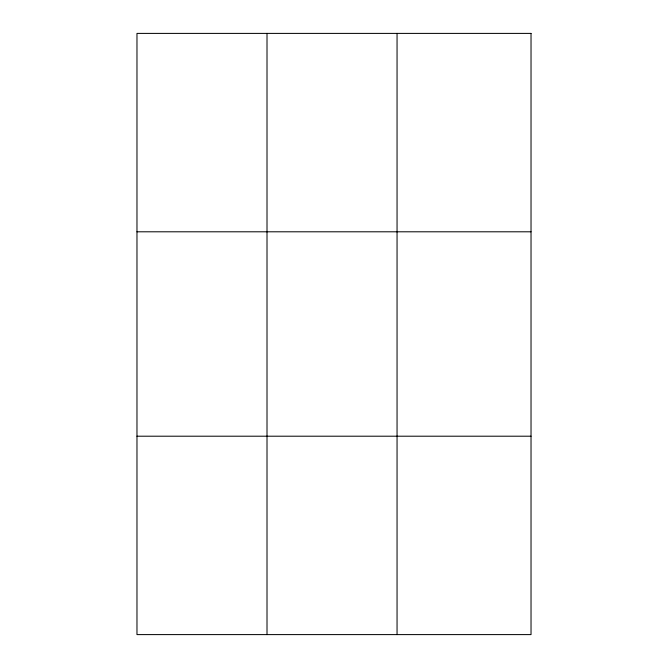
<?xml version="1.0" encoding="UTF-8"?>
<svg xmlns="http://www.w3.org/2000/svg" width="668" height="668" viewBox="0 0 668 668"><rect width="100%" height="100%" fill="white"/><g stroke="black" fill="none" stroke-linecap="round" stroke-linejoin="round"><path stroke-width="1" d="M267.008 634.6L267.008 33.4M397.051 634.6L397.051 33.4M136.973 231.796L531.027 231.796M136.973 436.204L531.027 436.204M531.027 33.4L531.027 634.6L136.973 634.6L136.973 33.4L531.027 33.4"/></g></svg>
